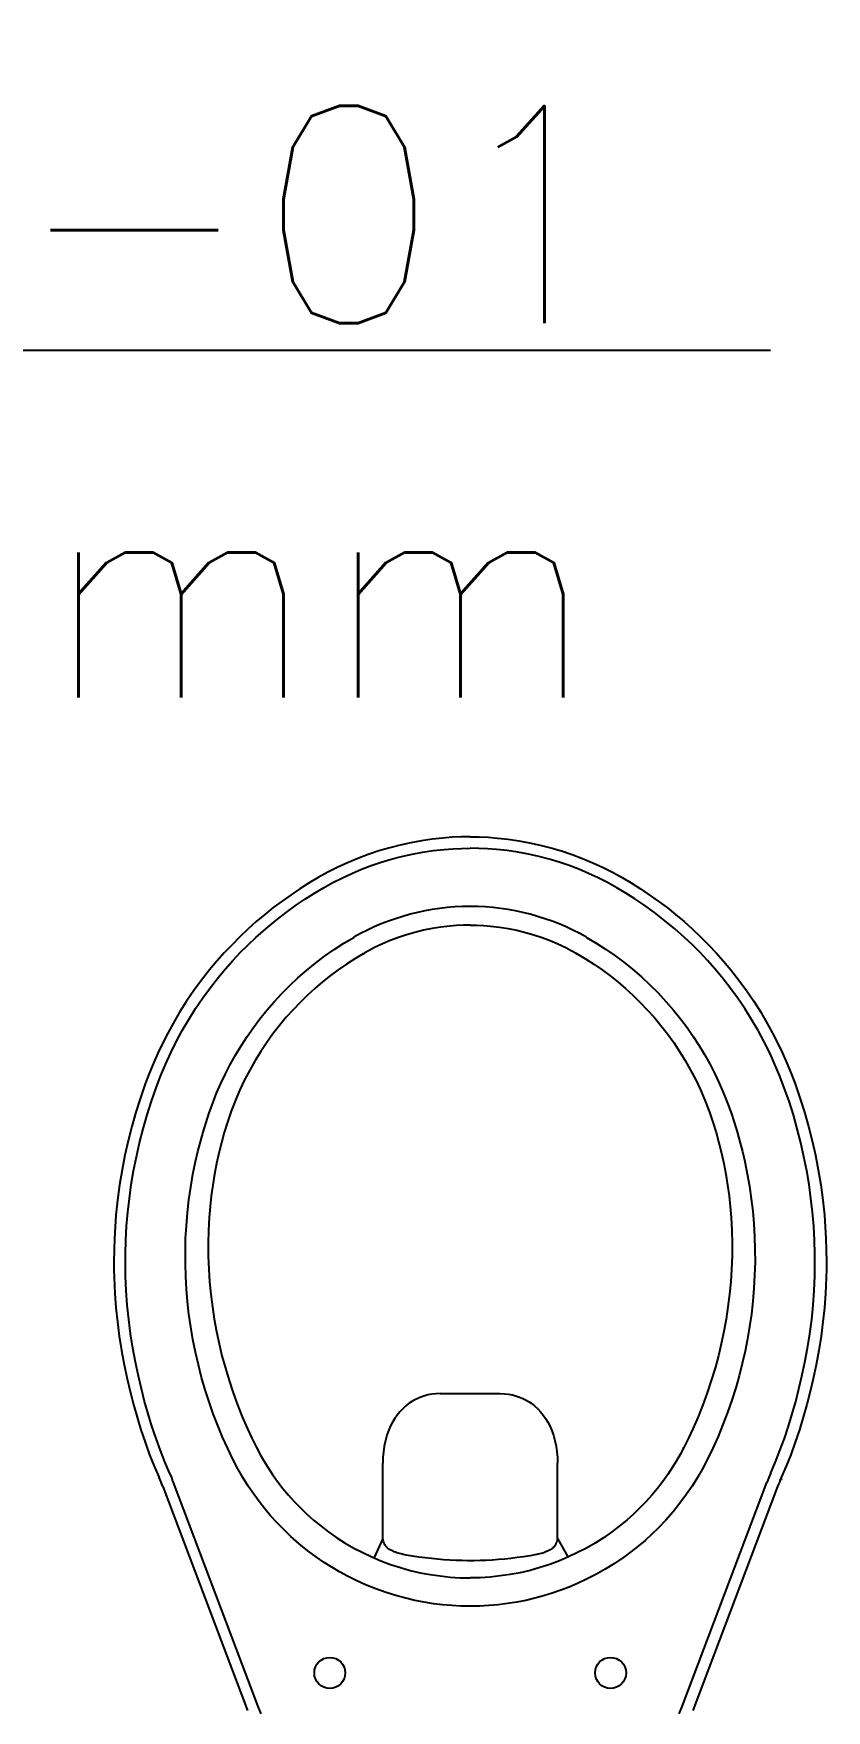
# Model space of a CAD drawing. Header units: millimetres. Extents: x 188.6 to 263.2, y 40.1 to 120.1.
# Drawn here: x 202.059 to 202.47, y 109.534 to 110.403 of the extents above; entities that cross this region are included whole.
import ezdxf
from ezdxf.enums import TextEntityAlignment as Align

# ---------------------------------------------------------------- set-up
doc = ezdxf.new("R2010")
doc.units = ezdxf.units.MM
for name, color, linetype in [('_XREF_APTOS 1003 E 1004$0$L-MC-LAYOUT MOLHADO', 4, 'Continuous'), ('ARQ', 8, 'Continuous'), ('GAS-COL', 7, 'Continuous')]:
    doc.layers.add(name, color=color, linetype=linetype)
doc.styles.add('ROMANS', font='ROMANS.SHX', dxfattribs={"height": 0.15})

# ---------------------------------------------------------------- blocks, each defined once
blk = doc.blocks.new('A$C1BFF5DEF')
at = {"layer": '_XREF_APTOS 1003 E 1004$0$L-MC-LAYOUT MOLHADO', "color": 8}
for p, q in [((3.36551, 0.92954), (3.36003, 0.92834)), ((3.37104, 0.93055), (3.36551, 0.92954)), ((3.37659, 0.93136), (3.37104, 0.93055)), ((3.38217, 0.93197), (3.37659, 0.93136)), ((3.38685, 0.93232), (3.38217, 0.93197)), ((3.39155, 0.93253), (3.38685, 0.93232)), ((3.39625, 0.93262), (3.39155, 0.93253)), ((3.39625, 0.93262), (3.40095, 0.93253)), ((3.40095, 0.93253), (3.40565, 0.93232)), ((3.40565, 0.93232), (3.41034, 0.93197)), ((3.41034, 0.93197), (3.41591, 0.93136)), ((3.41591, 0.93136), (3.42147, 0.93055)), ((3.42147, 0.93055), (3.42699, 0.92954)), ((3.42699, 0.92954), (3.43247, 0.92834)), ((3.33811, 0.92142), (3.33276, 0.91917)), ((3.34354, 0.92346), (3.33811, 0.92142)), ((3.34904, 0.92531), (3.34354, 0.92346)), ((3.3546, 0.92695), (3.34904, 0.92531)), ((3.35014, 0.91943), (3.3553, 0.92099)), ((3.36003, 0.92834), (3.3546, 0.92695)), ((3.3553, 0.92099), (3.3607, 0.9224)), ((3.3607, 0.9224), (3.36615, 0.92362)), ((3.36615, 0.92362), (3.37164, 0.92464)), ((3.37164, 0.92464), (3.37716, 0.92545)), ((3.37716, 0.92545), (3.38271, 0.92606)), ((3.38271, 0.92606), (3.38722, 0.9264)), ((3.38722, 0.9264), (3.39173, 0.92661)), ((3.39173, 0.92661), (3.39625, 0.9267)), ((3.40077, 0.92661), (3.39625, 0.9267)), ((3.40529, 0.9264), (3.40077, 0.92661)), ((3.4098, 0.92606), (3.40529, 0.9264)), ((3.41534, 0.92545), (3.4098, 0.92606)), ((3.42086, 0.92464), (3.41534, 0.92545)), ((3.42635, 0.92362), (3.42086, 0.92464)), ((3.4318, 0.9224), (3.42635, 0.92362)), ((3.4372, 0.92099), (3.4318, 0.9224)), ((3.43247, 0.92834), (3.43791, 0.92695)), ((3.44237, 0.91943), (3.4372, 0.92099)), ((3.43791, 0.92695), (3.44346, 0.92531)), ((3.44346, 0.92531), (3.44896, 0.92346)), ((3.44896, 0.92346), (3.45439, 0.92142)), ((3.45439, 0.92142), (3.45974, 0.91917)), ((3.32254, 0.91421), (3.31767, 0.91153)), ((3.3275, 0.91673), (3.32254, 0.91421)), ((3.33276, 0.91917), (3.3275, 0.91673)), ((3.3301, 0.91139), (3.335, 0.91367)), ((3.335, 0.91367), (3.33997, 0.91577)), ((3.33997, 0.91577), (3.34502, 0.91769)), ((3.34502, 0.91769), (3.35014, 0.91943)), ((3.44748, 0.91769), (3.44237, 0.91943)), ((3.45253, 0.91577), (3.44748, 0.91769)), ((3.45751, 0.91367), (3.45253, 0.91577)), ((3.4624, 0.91139), (3.45751, 0.91367)), ((3.45974, 0.91917), (3.465, 0.91673)), ((3.465, 0.91673), (3.46996, 0.91421)), ((3.46996, 0.91421), (3.47484, 0.91153)), ((3.30817, 0.90571), (3.30355, 0.90261)), ((3.31288, 0.90869), (3.30817, 0.90571)), ((3.31099, 0.90045), (3.31564, 0.90341)), ((3.31767, 0.91153), (3.31288, 0.90869)), ((3.31564, 0.90341), (3.32037, 0.90623)), ((3.32037, 0.90623), (3.3252, 0.90889)), ((3.3252, 0.90889), (3.3301, 0.91139)), ((3.46731, 0.90889), (3.4624, 0.91139)), ((3.47213, 0.90623), (3.46731, 0.90889)), ((3.47687, 0.90341), (3.47213, 0.90623)), ((3.47484, 0.91153), (3.47963, 0.90869)), ((3.48151, 0.90045), (3.47687, 0.90341)), ((3.47963, 0.90869), (3.48433, 0.90571)), ((3.48433, 0.90571), (3.48895, 0.90261)), ((3.29438, 0.89589), (3.28993, 0.89233)), ((3.29892, 0.89931), (3.29438, 0.89589)), ((3.30355, 0.90261), (3.29892, 0.89931)), ((3.30095, 0.89343), (3.30643, 0.89737)), ((3.30643, 0.89737), (3.31099, 0.90045)), ((3.48608, 0.89737), (3.48151, 0.90045)), ((3.49155, 0.89343), (3.48608, 0.89737)), ((3.48895, 0.90261), (3.49359, 0.89931)), ((3.49359, 0.89931), (3.49813, 0.89589)), ((3.49813, 0.89589), (3.50257, 0.89233)), ((3.28559, 0.88866), (3.28136, 0.88486)), ((3.28993, 0.89233), (3.28559, 0.88866)), ((3.29043, 0.88498), (3.29562, 0.88929)), ((3.29562, 0.88929), (3.30095, 0.89343)), ((3.38569, 0.88635), (3.38111, 0.88581)), ((3.3892, 0.88663), (3.38569, 0.88635)), ((3.39273, 0.8868), (3.3892, 0.88663)), ((3.39625, 0.88685), (3.39273, 0.8868)), ((3.39625, 0.88685), (3.39978, 0.8868)), ((3.39625, 0.8867), (3.39625, 0.88685)), ((3.39978, 0.8868), (3.4033, 0.88663)), ((3.4033, 0.88663), (3.40682, 0.88635)), ((3.40682, 0.88635), (3.41139, 0.88581)), ((3.49689, 0.88929), (3.49155, 0.89343)), ((3.50208, 0.88498), (3.49689, 0.88929)), ((3.50257, 0.89233), (3.50691, 0.88866)), ((3.50691, 0.88866), (3.51115, 0.88486)), ((3.27713, 0.88085), (3.27302, 0.87671)), ((3.28136, 0.88486), (3.27713, 0.88085)), ((3.28129, 0.87659), (3.28539, 0.88049)), ((3.28539, 0.88049), (3.29043, 0.88498)), ((3.32588, 0.87419), (3.33092, 0.87745)), ((3.33092, 0.87745), (3.33608, 0.88052)), ((3.35492, 0.87885), (3.35082, 0.87711)), ((3.35909, 0.88043), (3.35492, 0.87885)), ((3.36331, 0.88184), (3.35909, 0.88043)), ((3.36758, 0.88308), (3.36331, 0.88184)), ((3.37205, 0.88418), (3.36758, 0.88308)), ((3.37657, 0.88509), (3.37205, 0.88418)), ((3.38111, 0.88581), (3.37657, 0.88509)), ((3.41139, 0.88581), (3.41594, 0.88509)), ((3.41594, 0.88509), (3.42045, 0.88418)), ((3.42045, 0.88418), (3.42492, 0.88308)), ((3.42492, 0.88308), (3.42919, 0.88184)), ((3.42919, 0.88184), (3.43342, 0.88043)), ((3.43342, 0.88043), (3.43759, 0.87885)), ((3.43759, 0.87885), (3.44168, 0.87711)), ((3.45642, 0.88052), (3.46142, 0.87755)), ((3.46142, 0.87755), (3.46631, 0.8744)), ((3.50711, 0.88049), (3.50208, 0.88498)), ((3.51122, 0.87659), (3.50711, 0.88049)), ((3.51115, 0.88486), (3.51537, 0.88085)), ((3.51537, 0.88085), (3.51949, 0.87671)), ((3.26902, 0.87245), (3.26515, 0.86809)), ((3.27302, 0.87671), (3.26902, 0.87245)), ((3.27342, 0.86845), (3.27729, 0.87258)), ((3.27729, 0.87258), (3.28129, 0.87659)), ((3.31615, 0.86713), (3.32095, 0.87075)), ((3.32095, 0.87075), (3.32588, 0.87419)), ((3.33653, 0.86942), (3.33223, 0.86664)), ((3.34092, 0.87205), (3.33653, 0.86942)), ((3.34135, 0.87229), (3.34092, 0.87205)), ((3.34092, 0.87205), (3.34097, 0.87197)), ((3.34097, 0.87197), (3.341, 0.87193)), ((3.341, 0.87193), (3.34102, 0.87192)), ((3.34103, 0.87193), (3.34146, 0.87217)), ((3.34405, 0.87378), (3.34135, 0.87229)), ((3.34135, 0.87229), (3.34143, 0.87217)), ((3.34143, 0.87217), (3.34144, 0.87217)), ((3.3468, 0.8752), (3.34405, 0.87378)), ((3.35082, 0.87711), (3.3468, 0.8752)), ((3.44168, 0.87711), (3.4457, 0.8752)), ((3.4457, 0.8752), (3.44845, 0.87378)), ((3.44845, 0.87378), (3.45115, 0.87229)), ((3.45107, 0.87217), (3.45106, 0.87217)), ((3.45106, 0.87217), (3.45148, 0.87193)), ((3.45115, 0.87229), (3.45107, 0.87217)), ((3.45115, 0.87229), (3.45158, 0.87205)), ((3.4515, 0.87193), (3.45149, 0.87192)), ((3.45153, 0.87197), (3.4515, 0.87193)), ((3.45158, 0.87205), (3.45153, 0.87197)), ((3.45158, 0.87205), (3.45597, 0.86942)), ((3.45597, 0.86942), (3.46028, 0.86664)), ((3.46631, 0.8744), (3.47109, 0.87108)), ((3.47109, 0.87108), (3.47575, 0.8676)), ((3.51521, 0.87258), (3.51122, 0.87659)), ((3.51909, 0.86845), (3.51521, 0.87258)), ((3.51949, 0.87671), (3.52348, 0.87245)), ((3.52348, 0.87245), (3.52735, 0.86809)), ((3.26141, 0.86362), (3.25727, 0.85834)), ((3.26515, 0.86809), (3.26141, 0.86362)), ((3.26603, 0.85986), (3.26966, 0.86421)), ((3.26966, 0.86421), (3.27342, 0.86845)), ((3.30712, 0.85952), (3.31149, 0.86335)), ((3.31149, 0.86335), (3.31615, 0.86713)), ((3.32391, 0.86068), (3.3199, 0.85749)), ((3.32802, 0.86373), (3.32391, 0.86068)), ((3.33223, 0.86664), (3.32802, 0.86373)), ((3.46028, 0.86664), (3.46449, 0.86373)), ((3.46449, 0.86373), (3.4686, 0.86068)), ((3.4686, 0.86068), (3.4726, 0.85749)), ((3.47575, 0.8676), (3.48028, 0.86395)), ((3.48028, 0.86395), (3.48482, 0.86003)), ((3.48482, 0.86003), (3.48922, 0.85594)), ((3.52284, 0.86421), (3.51909, 0.86845)), ((3.52647, 0.85986), (3.52284, 0.86421)), ((3.52735, 0.86809), (3.53109, 0.86362)), ((3.53109, 0.86362), (3.53523, 0.85834)), ((3.25331, 0.85293), (3.24952, 0.84739)), ((3.25727, 0.85834), (3.25331, 0.85293)), ((3.25795, 0.84919), (3.2619, 0.8546)), ((3.2619, 0.8546), (3.26603, 0.85986)), ((3.29481, 0.84715), (3.29877, 0.85142)), ((3.29877, 0.85142), (3.30287, 0.85554)), ((3.30287, 0.85554), (3.30712, 0.85952)), ((3.3159, 0.85408), (3.31201, 0.85053)), ((3.3199, 0.85749), (3.3159, 0.85408)), ((3.4726, 0.85749), (3.47661, 0.85408)), ((3.47661, 0.85408), (3.4805, 0.85053)), ((3.48922, 0.85594), (3.49347, 0.85169)), ((3.49347, 0.85169), (3.49757, 0.84729)), ((3.5306, 0.8546), (3.52647, 0.85986)), ((3.53455, 0.84919), (3.5306, 0.8546)), ((3.53523, 0.85834), (3.5392, 0.85293)), ((3.5392, 0.85293), (3.54298, 0.84739)), ((3.24952, 0.84739), (3.24592, 0.84173)), ((3.25061, 0.83798), (3.25418, 0.84365)), ((3.25418, 0.84365), (3.25795, 0.84919)), ((3.28746, 0.83834), (3.29101, 0.84275)), ((3.29101, 0.84275), (3.29481, 0.84715)), ((3.3046, 0.84304), (3.30109, 0.83912)), ((3.30824, 0.84685), (3.3046, 0.84304)), ((3.31201, 0.85053), (3.30824, 0.84685)), ((3.4805, 0.85053), (3.48427, 0.84685)), ((3.48427, 0.84685), (3.48791, 0.84304)), ((3.48791, 0.84304), (3.49141, 0.83912)), ((3.49757, 0.84729), (3.50149, 0.84275)), ((3.50149, 0.84275), (3.50507, 0.83831)), ((3.53832, 0.84365), (3.53455, 0.84919)), ((3.54189, 0.83798), (3.53832, 0.84365)), ((3.54298, 0.84739), (3.54658, 0.84173)), ((3.24252, 0.83596), (3.23976, 0.83092)), ((3.24592, 0.84173), (3.24252, 0.83596)), ((3.24724, 0.8322), (3.25061, 0.83798)), ((3.28405, 0.8338), (3.28746, 0.83834)), ((3.29756, 0.83488), (3.29418, 0.83051)), ((3.30109, 0.83912), (3.29756, 0.83488)), ((3.49141, 0.83912), (3.49494, 0.83488)), ((3.49494, 0.83488), (3.49833, 0.83051)), ((3.50507, 0.83831), (3.50849, 0.83375)), ((3.54527, 0.8322), (3.54189, 0.83798)), ((3.54658, 0.84173), (3.54998, 0.83596)), ((3.54998, 0.83596), (3.55274, 0.83092)), ((3.23715, 0.8258), (3.23468, 0.8206)), ((3.23976, 0.83092), (3.23715, 0.8258)), ((3.24127, 0.82062), (3.24416, 0.82646)), ((3.24416, 0.82646), (3.24724, 0.8322)), ((3.27772, 0.82439), (3.2808, 0.82915)), ((3.2808, 0.82915), (3.28405, 0.8338)), ((3.29095, 0.82603), (3.28789, 0.82143)), ((3.29418, 0.83051), (3.29095, 0.82603)), ((3.49833, 0.83051), (3.50155, 0.82603)), ((3.50155, 0.82603), (3.50461, 0.82143)), ((3.50849, 0.83375), (3.51165, 0.82923)), ((3.51165, 0.82923), (3.51465, 0.8246)), ((3.54835, 0.82646), (3.54527, 0.8322)), ((3.55124, 0.82062), (3.54835, 0.82646)), ((3.55274, 0.83092), (3.55535, 0.8258)), ((3.55535, 0.8258), (3.55782, 0.8206)), ((3.23468, 0.8206), (3.23236, 0.81534)), ((3.23857, 0.81469), (3.24127, 0.82062)), ((3.27212, 0.81471), (3.2748, 0.81953)), ((3.2748, 0.81953), (3.27772, 0.82439)), ((3.285, 0.81673), (3.28217, 0.81175)), ((3.28789, 0.82143), (3.285, 0.81673)), ((3.50461, 0.82143), (3.5075, 0.81673)), ((3.5075, 0.81673), (3.51033, 0.81175)), ((3.51465, 0.8246), (3.5175, 0.81988)), ((3.5175, 0.81988), (3.52019, 0.81507)), ((3.55394, 0.81469), (3.55124, 0.82062)), ((3.55782, 0.8206), (3.56015, 0.81534)), ((3.23017, 0.81002), (3.22813, 0.80465)), ((3.23236, 0.81534), (3.23017, 0.81002)), ((3.23372, 0.8026), (3.23605, 0.80868)), ((3.23605, 0.80868), (3.23857, 0.81469)), ((3.26725, 0.80482), (3.2696, 0.80981)), ((3.2696, 0.80981), (3.27212, 0.81471)), ((3.28217, 0.81175), (3.27953, 0.80666)), ((3.51033, 0.81175), (3.51297, 0.80666)), ((3.52019, 0.81507), (3.52276, 0.81008)), ((3.52276, 0.81008), (3.52517, 0.80501)), ((3.55645, 0.80868), (3.55394, 0.81469)), ((3.55878, 0.8026), (3.55645, 0.80868)), ((3.56015, 0.81534), (3.56233, 0.81002)), ((3.56233, 0.81002), (3.56438, 0.80465)), ((3.22813, 0.80465), (3.22559, 0.79738)), ((3.23127, 0.79559), (3.23372, 0.8026)), ((3.26305, 0.79463), (3.26507, 0.79976)), ((3.26507, 0.79976), (3.26725, 0.80482)), ((3.27708, 0.80148), (3.27482, 0.79622)), ((3.27953, 0.80666), (3.27708, 0.80148)), ((3.51297, 0.80666), (3.51542, 0.80148)), ((3.51542, 0.80148), (3.51768, 0.79622)), ((3.52517, 0.80501), (3.5274, 0.79985)), ((3.5274, 0.79985), (3.52945, 0.79463)), ((3.56123, 0.79559), (3.55878, 0.8026)), ((3.56438, 0.80465), (3.56692, 0.79738)), ((3.22559, 0.79738), (3.22326, 0.79004)), ((3.22903, 0.7885), (3.23127, 0.79559)), ((3.26127, 0.78967), (3.26305, 0.79463)), ((3.2728, 0.79099), (3.27242, 0.78993)), ((3.27292, 0.79129), (3.2728, 0.79099)), ((3.2728, 0.79099), (3.27295, 0.79097)), ((3.27482, 0.79622), (3.27292, 0.79129)), ((3.27292, 0.79129), (3.273, 0.79128)), ((3.27295, 0.79097), (3.27296, 0.79097)), ((3.27296, 0.79098), (3.27307, 0.79128)), ((3.273, 0.79128), (3.27306, 0.79127)), ((3.27306, 0.79127), (3.27307, 0.79128)), ((3.51768, 0.79622), (3.51959, 0.79129)), ((3.51945, 0.79127), (3.51943, 0.79128)), ((3.51943, 0.79128), (3.51954, 0.79098)), ((3.5195, 0.79128), (3.51945, 0.79127)), ((3.51959, 0.79129), (3.5195, 0.79128)), ((3.51955, 0.79097), (3.51954, 0.79097)), ((3.5197, 0.79099), (3.51955, 0.79097)), ((3.51959, 0.79129), (3.5197, 0.79099)), ((3.5197, 0.79099), (3.52008, 0.78993)), ((3.52945, 0.79463), (3.53123, 0.7897)), ((3.56348, 0.7885), (3.56123, 0.79559)), ((3.56692, 0.79738), (3.56924, 0.79004)), ((3.22116, 0.78262), (3.21926, 0.77515)), ((3.22326, 0.79004), (3.22116, 0.78262)), ((3.22699, 0.78135), (3.22903, 0.7885)), ((3.25805, 0.77963), (3.2596, 0.78467)), ((3.2596, 0.78467), (3.26127, 0.78967)), ((3.27063, 0.7847), (3.26899, 0.77942)), ((3.27242, 0.78993), (3.27063, 0.7847)), ((3.52008, 0.78993), (3.52187, 0.7847)), ((3.52187, 0.7847), (3.52351, 0.77942)), ((3.53123, 0.7897), (3.53289, 0.78472)), ((3.53289, 0.78472), (3.53443, 0.77971)), ((3.56552, 0.78135), (3.56348, 0.7885)), ((3.56924, 0.79004), (3.57135, 0.78262)), ((3.57135, 0.78262), (3.57324, 0.77515)), ((3.21926, 0.77515), (3.21759, 0.76763)), ((3.22352, 0.76689), (3.22515, 0.77414)), ((3.22515, 0.77414), (3.22699, 0.78135)), ((3.25533, 0.76951), (3.25663, 0.77459)), ((3.25663, 0.77459), (3.25805, 0.77963)), ((3.2675, 0.77409), (3.26617, 0.76873)), ((3.26899, 0.77942), (3.2675, 0.77409)), ((3.52351, 0.77942), (3.525, 0.77409)), ((3.525, 0.77409), (3.52634, 0.76873)), ((3.53443, 0.77971), (3.53586, 0.77464)), ((3.53586, 0.77464), (3.53717, 0.76953)), ((3.56735, 0.77414), (3.56552, 0.78135)), ((3.56898, 0.76689), (3.56735, 0.77414)), ((3.57324, 0.77515), (3.57492, 0.76763)), ((3.21759, 0.76763), (3.21612, 0.76007)), ((3.22209, 0.7596), (3.22352, 0.76689)), ((3.25281, 0.75782), (3.25415, 0.7644)), ((3.25415, 0.7644), (3.25533, 0.76951)), ((3.26617, 0.76873), (3.26498, 0.76333)), ((3.52634, 0.76873), (3.52753, 0.76333)), ((3.53717, 0.76953), (3.53835, 0.7644)), ((3.53835, 0.7644), (3.53966, 0.75801)), ((3.57041, 0.7596), (3.56898, 0.76689)), ((3.57492, 0.76763), (3.57638, 0.76007)), ((3.21612, 0.76007), (3.21484, 0.75226)), ((3.2209, 0.75248), (3.22209, 0.7596)), ((3.25167, 0.75119), (3.25281, 0.75782)), ((3.26392, 0.7578), (3.26301, 0.75223)), ((3.26498, 0.76333), (3.26392, 0.7578)), ((3.52753, 0.76333), (3.52858, 0.7578)), ((3.52858, 0.7578), (3.52949, 0.75223)), ((3.53966, 0.75801), (3.54078, 0.75158)), ((3.5716, 0.75248), (3.57041, 0.7596)), ((3.57638, 0.76007), (3.57766, 0.75226)), ((3.21484, 0.75226), (3.21379, 0.74442)), ((3.2199, 0.74532), (3.2209, 0.75248)), ((3.25072, 0.74454), (3.25167, 0.75119)), ((3.26301, 0.75223), (3.26226, 0.74664)), ((3.52949, 0.75223), (3.53025, 0.74664)), ((3.54078, 0.75158), (3.54171, 0.74512)), ((3.5726, 0.74532), (3.5716, 0.75248)), ((3.57766, 0.75226), (3.57871, 0.74442)), ((3.21379, 0.74442), (3.21297, 0.73655)), ((3.2191, 0.73814), (3.2199, 0.74532)), ((3.24996, 0.73785), (3.25072, 0.74454)), ((3.26165, 0.74104), (3.26119, 0.73542)), ((3.26226, 0.74664), (3.26165, 0.74104)), ((3.53025, 0.74664), (3.53085, 0.74104)), ((3.53085, 0.74104), (3.53131, 0.73542)), ((3.54171, 0.74512), (3.54247, 0.73863)), ((3.54247, 0.73863), (3.54303, 0.73213)), ((3.5734, 0.73814), (3.5726, 0.74532)), ((3.57871, 0.74442), (3.57953, 0.73655)), ((3.21251, 0.73058), (3.21218, 0.72461)), ((3.21297, 0.73655), (3.21251, 0.73058)), ((3.2181, 0.72372), (3.2185, 0.73093)), ((3.2185, 0.73093), (3.2191, 0.73814)), ((3.24903, 0.72445), (3.2494, 0.73116)), ((3.2494, 0.73116), (3.24996, 0.73785)), ((3.26119, 0.73542), (3.26084, 0.72875)), ((3.53131, 0.73542), (3.53166, 0.72875)), ((3.54303, 0.73213), (3.54342, 0.72562)), ((3.574, 0.73093), (3.5734, 0.73814)), ((3.5744, 0.72372), (3.574, 0.73093)), ((3.57953, 0.73655), (3.57999, 0.73058)), ((3.57999, 0.73058), (3.58032, 0.72461)), ((3.21218, 0.72461), (3.21199, 0.71863)), ((3.2179, 0.7165), (3.2181, 0.72372)), ((3.24887, 0.71793), (3.24903, 0.72445)), ((3.26084, 0.72875), (3.26069, 0.72207)), ((3.26069, 0.72207), (3.26075, 0.71539)), ((3.53166, 0.72875), (3.53181, 0.72207)), ((3.53181, 0.72207), (3.53176, 0.71539)), ((3.54342, 0.72562), (3.54362, 0.71891)), ((3.5746, 0.7165), (3.5744, 0.72372)), ((3.58032, 0.72461), (3.58052, 0.71863)), ((3.21199, 0.71863), (3.21191, 0.71264)), ((3.21191, 0.71264), (3.21193, 0.7085)), ((3.21787, 0.71263), (3.2179, 0.7165)), ((3.21797, 0.70507), (3.21787, 0.71263)), ((3.24888, 0.7114), (3.24887, 0.71793)), ((3.26075, 0.71539), (3.261, 0.70872)), ((3.53176, 0.71539), (3.53151, 0.70872)), ((3.54362, 0.71891), (3.54364, 0.71219)), ((3.57454, 0.70507), (3.57463, 0.71263)), ((3.57463, 0.71263), (3.5746, 0.7165)), ((3.58052, 0.71863), (3.5806, 0.71264)), ((3.5806, 0.71264), (3.58057, 0.7085)), ((3.21193, 0.7085), (3.21202, 0.70436)), ((3.21202, 0.70436), (3.21217, 0.70022)), ((3.21828, 0.69753), (3.21797, 0.70507)), ((3.24907, 0.70488), (3.24888, 0.7114)), ((3.24945, 0.69836), (3.24907, 0.70488)), ((3.261, 0.70872), (3.26144, 0.70205)), ((3.53151, 0.70872), (3.53106, 0.70205)), ((3.54345, 0.70546), (3.54308, 0.69875)), ((3.54364, 0.71219), (3.54345, 0.70546)), ((3.57422, 0.69753), (3.57454, 0.70507)), ((3.58048, 0.70436), (3.58033, 0.70022)), ((3.58057, 0.7085), (3.58048, 0.70436)), ((3.21217, 0.70022), (3.21239, 0.69608)), ((3.21239, 0.69608), (3.21293, 0.68867)), ((3.21881, 0.69002), (3.21828, 0.69753)), ((3.25, 0.69186), (3.24945, 0.69836)), ((3.26144, 0.70205), (3.26206, 0.69561)), ((3.26206, 0.69561), (3.26286, 0.68917)), ((3.53044, 0.69561), (3.52964, 0.68917)), ((3.53106, 0.70205), (3.53044, 0.69561)), ((3.54308, 0.69875), (3.54252, 0.69205)), ((3.5737, 0.69002), (3.57422, 0.69753)), ((3.58012, 0.69608), (3.57957, 0.68867)), ((3.58033, 0.70022), (3.58012, 0.69608)), ((3.21293, 0.68867), (3.21368, 0.68128)), ((3.21955, 0.68252), (3.21881, 0.69002)), ((3.25074, 0.68537), (3.25, 0.69186)), ((3.26286, 0.68917), (3.26384, 0.68276)), ((3.52964, 0.68917), (3.52866, 0.68276)), ((3.54252, 0.69205), (3.54176, 0.68537)), ((3.57296, 0.68252), (3.5737, 0.69002)), ((3.57957, 0.68867), (3.57882, 0.68128)), ((3.21368, 0.68128), (3.21464, 0.67391)), ((3.22049, 0.67513), (3.21955, 0.68252)), ((3.25168, 0.67875), (3.25074, 0.68537)), ((3.25281, 0.67214), (3.25168, 0.67875)), ((3.26384, 0.68276), (3.265, 0.67638)), ((3.52866, 0.68276), (3.52751, 0.67638)), ((3.54085, 0.67893), (3.53976, 0.67251)), ((3.54176, 0.68537), (3.54085, 0.67893)), ((3.57201, 0.67513), (3.57296, 0.68252)), ((3.57882, 0.68128), (3.57786, 0.67391)), ((3.21464, 0.67391), (3.21581, 0.66652)), ((3.22164, 0.66776), (3.22049, 0.67513)), ((3.25412, 0.66557), (3.25281, 0.67214)), ((3.265, 0.67638), (3.26633, 0.67004)), ((3.26633, 0.67004), (3.26783, 0.66374)), ((3.52618, 0.67004), (3.52467, 0.66374)), ((3.52751, 0.67638), (3.52618, 0.67004)), ((3.53976, 0.67251), (3.5385, 0.66612)), ((3.57086, 0.66776), (3.57201, 0.67513)), ((3.57786, 0.67391), (3.5767, 0.66652)), ((3.21581, 0.66652), (3.21718, 0.65917)), ((3.223, 0.66045), (3.22164, 0.66776)), ((3.22456, 0.65319), (3.223, 0.66045)), ((3.25562, 0.65903), (3.25412, 0.66557)), ((3.26783, 0.66374), (3.26957, 0.6573)), ((3.52467, 0.66374), (3.52294, 0.6573)), ((3.5385, 0.66612), (3.53706, 0.65976)), ((3.56794, 0.65319), (3.5695, 0.66045)), ((3.5695, 0.66045), (3.57086, 0.66776)), ((3.5767, 0.66652), (3.57533, 0.65917)), ((3.21718, 0.65917), (3.21875, 0.65185)), ((3.21875, 0.65185), (3.22034, 0.64521)), ((3.22613, 0.64665), (3.22456, 0.65319)), ((3.2573, 0.65255), (3.25562, 0.65903)), ((3.25917, 0.64612), (3.2573, 0.65255)), ((3.26957, 0.6573), (3.27148, 0.65091)), ((3.52294, 0.6573), (3.52102, 0.65091)), ((3.53545, 0.65345), (3.53366, 0.6472)), ((3.53706, 0.65976), (3.53545, 0.65345)), ((3.56638, 0.64665), (3.56794, 0.65319)), ((3.57375, 0.65185), (3.57216, 0.64521)), ((3.57533, 0.65917), (3.57375, 0.65185)), ((3.22034, 0.64521), (3.22204, 0.6386)), ((3.22781, 0.64014), (3.22613, 0.64665)), ((3.26115, 0.63992), (3.25917, 0.64612)), ((3.27148, 0.65091), (3.27358, 0.64457)), ((3.27358, 0.64457), (3.27586, 0.6383)), ((3.3723, 0.64294), (3.37066, 0.64238)), ((3.37429, 0.64348), (3.3723, 0.64294)), ((3.37635, 0.64387), (3.37429, 0.64348)), ((3.37849, 0.6441), (3.37635, 0.64387)), ((3.38069, 0.64418), (3.37849, 0.6441)), ((3.38069, 0.64418), (3.41182, 0.64418)), ((3.41182, 0.64418), (3.41402, 0.6441)), ((3.41402, 0.6441), (3.41615, 0.64387)), ((3.41615, 0.64387), (3.41822, 0.64348)), ((3.41822, 0.64348), (3.42021, 0.64294)), ((3.42021, 0.64294), (3.42184, 0.64238)), ((3.51892, 0.64457), (3.51664, 0.6383)), ((3.52102, 0.65091), (3.51892, 0.64457)), ((3.53366, 0.6472), (3.53165, 0.64081)), ((3.56469, 0.64014), (3.56638, 0.64665)), ((3.57216, 0.64521), (3.57046, 0.6386)), ((3.22204, 0.6386), (3.22388, 0.63203)), ((3.22962, 0.63367), (3.22781, 0.64014)), ((3.26331, 0.63378), (3.26115, 0.63992)), ((3.27586, 0.6383), (3.27833, 0.6321)), ((3.35983, 0.63476), (3.35844, 0.63304)), ((3.36132, 0.63635), (3.35983, 0.63476)), ((3.36296, 0.63784), (3.36132, 0.63635)), ((3.3647, 0.63919), (3.36296, 0.63784)), ((3.3661, 0.64012), (3.3647, 0.63919)), ((3.36756, 0.64097), (3.3661, 0.64012)), ((3.36909, 0.64172), (3.36756, 0.64097)), ((3.37066, 0.64238), (3.36909, 0.64172)), ((3.42184, 0.64238), (3.42342, 0.64172)), ((3.42342, 0.64172), (3.42494, 0.64097)), ((3.42494, 0.64097), (3.4264, 0.64012)), ((3.4264, 0.64012), (3.42781, 0.63919)), ((3.42781, 0.63919), (3.42955, 0.63784)), ((3.42955, 0.63784), (3.43118, 0.63635)), ((3.43118, 0.63635), (3.43268, 0.63476)), ((3.43268, 0.63476), (3.43406, 0.63304)), ((3.51664, 0.6383), (3.51418, 0.6321)), ((3.52945, 0.63448), (3.52707, 0.62822)), ((3.53165, 0.64081), (3.52945, 0.63448)), ((3.56288, 0.63367), (3.56469, 0.64014)), ((3.57046, 0.6386), (3.56862, 0.63203)), ((3.22388, 0.63203), (3.22588, 0.62547)), ((3.22588, 0.62547), (3.22803, 0.61896)), ((3.23157, 0.62727), (3.22962, 0.63367)), ((3.23368, 0.62092), (3.23157, 0.62727)), ((3.26564, 0.62769), (3.26331, 0.63378)), ((3.26813, 0.62167), (3.26564, 0.62769)), ((3.27833, 0.6321), (3.28097, 0.62598)), ((3.28097, 0.62598), (3.28324, 0.6211)), ((3.35506, 0.62741), (3.35417, 0.62538)), ((3.35605, 0.62933), (3.35506, 0.62741)), ((3.35719, 0.63124), (3.35605, 0.62933)), ((3.35844, 0.63304), (3.35719, 0.63124)), ((3.43406, 0.63304), (3.43531, 0.63124)), ((3.43531, 0.63124), (3.43646, 0.62933)), ((3.43646, 0.62933), (3.43744, 0.62741)), ((3.43744, 0.62741), (3.43833, 0.62538)), ((3.51154, 0.62598), (3.50926, 0.6211)), ((3.51418, 0.6321), (3.51154, 0.62598)), ((3.52707, 0.62822), (3.52452, 0.62202)), ((3.55882, 0.62092), (3.56093, 0.62727)), ((3.56093, 0.62727), (3.56288, 0.63367)), ((3.56663, 0.62547), (3.56447, 0.61896)), ((3.56862, 0.63203), (3.56663, 0.62547)), ((3.22803, 0.61896), (3.23037, 0.61252)), ((3.23596, 0.61464), (3.23368, 0.62092)), ((3.2708, 0.61573), (3.26813, 0.62167)), ((3.28324, 0.6211), (3.28563, 0.61627)), ((3.35179, 0.61692), (3.35137, 0.61407)), ((3.3524, 0.61983), (3.35179, 0.61692)), ((3.35319, 0.62265), (3.3524, 0.61983)), ((3.35417, 0.62538), (3.35319, 0.62265)), ((3.43833, 0.62538), (3.43931, 0.62265)), ((3.43931, 0.62265), (3.44011, 0.61983)), ((3.44011, 0.61983), (3.44072, 0.61692)), ((3.44072, 0.61692), (3.44113, 0.61407)), ((3.50926, 0.6211), (3.50688, 0.61627)), ((3.52452, 0.62202), (3.52179, 0.6159)), ((3.55654, 0.61464), (3.55882, 0.62092)), ((3.56447, 0.61896), (3.56214, 0.61252)), ((3.23037, 0.61252), (3.23273, 0.60655)), ((3.23826, 0.60884), (3.23596, 0.61464)), ((3.24073, 0.60312), (3.23826, 0.60884)), ((3.27362, 0.60987), (3.2708, 0.61573)), ((3.27604, 0.60526), (3.27362, 0.60987)), ((3.28563, 0.61627), (3.28574, 0.61634)), ((3.28563, 0.61627), (3.28579, 0.61595)), ((3.28574, 0.61634), (3.2858, 0.61639)), ((3.2859, 0.61602), (3.28579, 0.61595)), ((3.28579, 0.61595), (3.28758, 0.61258)), ((3.2858, 0.61639), (3.28583, 0.61643)), ((3.28583, 0.61643), (3.28584, 0.61644)), ((3.28599, 0.61612), (3.28583, 0.61644)), ((3.28597, 0.61608), (3.2859, 0.61602)), ((3.286, 0.61611), (3.28597, 0.61608)), ((3.286, 0.61612), (3.286, 0.61611)), ((3.28758, 0.61258), (3.28948, 0.60928)), ((3.28948, 0.60928), (3.29148, 0.60603)), ((3.35113, 0.61115), (3.35104, 0.60818)), ((3.35104, 0.56912), (3.35104, 0.60818)), ((3.35137, 0.61407), (3.35113, 0.61115)), ((3.44113, 0.61407), (3.44138, 0.61115)), ((3.44138, 0.61115), (3.44146, 0.60818)), ((3.44146, 0.56912), (3.44146, 0.60818)), ((3.50302, 0.60928), (3.50103, 0.60603)), ((3.50492, 0.61258), (3.50302, 0.60928)), ((3.50671, 0.61595), (3.50492, 0.61258)), ((3.50667, 0.61644), (3.50651, 0.61612)), ((3.50651, 0.61612), (3.50651, 0.61611)), ((3.50651, 0.61611), (3.50654, 0.61608)), ((3.50654, 0.61608), (3.50661, 0.61602)), ((3.50661, 0.61602), (3.50671, 0.61595)), ((3.50667, 0.61643), (3.50667, 0.61644)), ((3.5067, 0.61639), (3.50667, 0.61643)), ((3.50677, 0.61634), (3.5067, 0.61639)), ((3.50688, 0.61627), (3.50671, 0.61595)), ((3.50688, 0.61627), (3.50677, 0.61634)), ((3.51888, 0.60987), (3.51647, 0.60526)), ((3.52179, 0.6159), (3.51888, 0.60987)), ((3.55177, 0.60312), (3.55424, 0.60884)), ((3.55424, 0.60884), (3.55654, 0.61464)), ((3.56214, 0.61252), (3.55978, 0.60655)), ((3.23273, 0.60655), (3.23527, 0.60066)), ((3.27863, 0.60074), (3.27604, 0.60526)), ((3.28138, 0.59632), (3.27863, 0.60074)), ((3.29148, 0.60603), (3.29396, 0.60229)), ((3.29396, 0.60229), (3.29657, 0.59864)), ((3.49855, 0.60229), (3.49593, 0.59864)), ((3.50103, 0.60603), (3.49855, 0.60229)), ((3.51388, 0.60074), (3.51112, 0.59632)), ((3.51647, 0.60526), (3.51388, 0.60074)), ((3.55978, 0.60655), (3.55723, 0.60066)), ((3.55758, 0.59995), (3.55761, 0.59993)), ((3.23721, 0.59606), (3.28106, 0.48006)), ((3.28663, 0.48217), (3.24279, 0.59817)), ((3.28431, 0.59201), (3.28138, 0.59632)), ((3.28708, 0.58823), (3.28431, 0.59201)), ((3.29657, 0.59864), (3.29932, 0.59509)), ((3.29932, 0.59509), (3.30219, 0.59165)), ((3.30219, 0.59165), (3.30525, 0.58824)), ((3.49032, 0.59165), (3.48725, 0.58824)), ((3.49319, 0.59509), (3.49032, 0.59165)), ((3.49593, 0.59864), (3.49319, 0.59509)), ((3.5082, 0.59201), (3.50481, 0.58743)), ((3.50587, 0.48217), (3.54971, 0.59817)), ((3.51112, 0.59632), (3.5082, 0.59201)), ((3.55529, 0.59606), (3.51145, 0.48006)), ((3.28998, 0.58454), (3.28708, 0.58823)), ((3.29301, 0.58095), (3.28998, 0.58454)), ((3.30525, 0.58824), (3.30844, 0.58494)), ((3.30844, 0.58494), (3.31175, 0.58176)), ((3.48406, 0.58494), (3.48076, 0.58176)), ((3.48725, 0.58824), (3.48406, 0.58494)), ((3.50124, 0.58299), (3.49749, 0.5787)), ((3.50481, 0.58743), (3.50124, 0.58299)), ((3.29615, 0.57747), (3.29301, 0.58095)), ((3.29941, 0.5741), (3.29615, 0.57747)), ((3.30353, 0.57016), (3.29941, 0.5741)), ((3.31175, 0.58176), (3.31517, 0.57871)), ((3.31517, 0.57871), (3.31909, 0.57548)), ((3.31909, 0.57548), (3.32315, 0.57242)), ((3.35101, 0.57654), (3.35104, 0.57671)), ((3.35101, 0.57654), (3.35104, 0.5765)), ((3.44149, 0.57654), (3.44146, 0.57671)), ((3.44149, 0.57654), (3.44146, 0.5765)), ((3.47341, 0.57548), (3.46936, 0.57242)), ((3.47733, 0.57871), (3.47341, 0.57548)), ((3.48076, 0.58176), (3.47733, 0.57871)), ((3.49356, 0.57457), (3.4902, 0.5713)), ((3.49749, 0.5787), (3.49356, 0.57457)), ((3.3078, 0.5664), (3.30353, 0.57016)), ((3.31223, 0.56281), (3.3078, 0.5664)), ((3.32315, 0.57242), (3.32733, 0.56952)), ((3.32733, 0.56952), (3.33161, 0.56679)), ((3.33161, 0.56679), (3.33608, 0.56421)), ((3.35105, 0.56908), (3.34656, 0.55934)), ((3.35105, 0.56908), (3.35104, 0.56912)), ((3.35121, 0.56833), (3.35105, 0.56908)), ((3.3514, 0.56763), (3.35121, 0.56833)), ((3.35163, 0.56698), (3.3514, 0.56763)), ((3.35189, 0.56638), (3.35163, 0.56698)), ((3.35217, 0.56584), (3.35189, 0.56638)), ((3.35247, 0.56537), (3.35217, 0.56584)), ((3.35278, 0.56495), (3.35247, 0.56537)), ((3.3531, 0.56459), (3.35278, 0.56495)), ((3.43965, 0.56486), (3.43932, 0.56451)), ((3.43998, 0.56529), (3.43965, 0.56486)), ((3.44028, 0.56574), (3.43998, 0.56529)), ((3.44058, 0.5663), (3.44028, 0.56574)), ((3.44085, 0.56692), (3.44058, 0.5663)), ((3.44109, 0.56759), (3.44085, 0.56692)), ((3.4413, 0.56834), (3.44109, 0.56759)), ((3.44146, 0.56912), (3.4413, 0.56834)), ((3.44146, 0.56912), (3.44678, 0.55971)), ((3.46089, 0.56679), (3.45642, 0.56421)), ((3.46518, 0.56952), (3.46089, 0.56679)), ((3.46936, 0.57242), (3.46518, 0.56952)), ((3.48315, 0.56511), (3.47947, 0.5622)), ((3.48673, 0.56815), (3.48315, 0.56511)), ((3.4902, 0.5713), (3.48673, 0.56815)), ((3.3168, 0.55941), (3.31223, 0.56281)), ((3.32067, 0.55676), (3.3168, 0.55941)), ((3.32463, 0.55424), (3.32067, 0.55676)), ((3.33608, 0.56421), (3.34066, 0.56181)), ((3.34066, 0.56181), (3.34534, 0.5596)), ((3.34534, 0.5596), (3.35009, 0.55759)), ((3.35009, 0.55759), (3.35507, 0.55573)), ((3.35344, 0.56428), (3.3531, 0.56459)), ((3.35354, 0.56421), (3.35344, 0.56428)), ((3.35404, 0.56386), (3.35354, 0.56421)), ((3.35458, 0.56351), (3.35404, 0.56386)), ((3.35515, 0.56317), (3.35458, 0.56351)), ((3.35575, 0.56284), (3.35515, 0.56317)), ((3.35636, 0.56254), (3.35575, 0.56284)), ((3.357, 0.56225), (3.35636, 0.56254)), ((3.35766, 0.56198), (3.357, 0.56225)), ((3.35834, 0.56173), (3.35766, 0.56198)), ((3.35905, 0.5615), (3.35834, 0.56173)), ((3.35976, 0.56129), (3.35905, 0.5615)), ((3.36048, 0.56111), (3.35976, 0.56129)), ((3.3612, 0.56095), (3.36048, 0.56111)), ((3.36157, 0.56088), (3.3612, 0.56095)), ((3.36317, 0.56058), (3.36157, 0.56087)), ((3.36644, 0.56004), (3.36317, 0.56058)), ((3.3697, 0.55954), (3.36644, 0.56004)), ((3.37293, 0.55911), (3.3697, 0.55954)), ((3.37616, 0.55873), (3.37293, 0.55911)), ((3.37935, 0.55841), (3.37616, 0.55873)), ((3.38252, 0.55814), (3.37935, 0.55841)), ((3.38565, 0.55793), (3.38252, 0.55814)), ((3.38875, 0.55777), (3.38565, 0.55793)), ((3.39194, 0.55766), (3.38875, 0.55777)), ((3.39492, 0.55761), (3.39194, 0.55766)), ((3.39625, 0.5576), (3.39492, 0.55761)), ((3.39824, 0.55762), (3.39625, 0.5576)), ((3.40136, 0.55768), (3.39824, 0.55762)), ((3.4045, 0.5578), (3.40136, 0.55768)), ((3.40768, 0.55798), (3.4045, 0.5578)), ((3.41089, 0.55821), (3.40768, 0.55798)), ((3.41412, 0.5585), (3.41089, 0.55821)), ((3.41737, 0.55884), (3.41412, 0.5585)), ((3.42063, 0.55925), (3.41737, 0.55884)), ((3.42392, 0.55971), (3.42063, 0.55925)), ((3.42722, 0.56022), (3.42392, 0.55971)), ((3.43052, 0.5608), (3.42722, 0.56022)), ((3.43093, 0.56087), (3.43052, 0.5608)), ((3.43144, 0.56098), (3.43093, 0.56088)), ((3.43217, 0.56114), (3.43144, 0.56098)), ((3.43291, 0.56134), (3.43217, 0.56114)), ((3.43363, 0.56155), (3.43291, 0.56134)), ((3.43433, 0.56179), (3.43363, 0.56155)), ((3.43501, 0.56205), (3.43433, 0.56179)), ((3.43568, 0.56233), (3.43501, 0.56205)), ((3.43634, 0.56263), (3.43568, 0.56233)), ((3.43697, 0.56296), (3.43634, 0.56263)), ((3.43757, 0.56329), (3.43697, 0.56296)), ((3.44241, 0.55759), (3.43743, 0.55573)), ((3.43813, 0.56364), (3.43757, 0.56329)), ((3.43866, 0.564), (3.43813, 0.56364)), ((3.43896, 0.56421), (3.43866, 0.564)), ((3.43898, 0.56422), (3.43896, 0.56421)), ((3.43932, 0.56451), (3.43898, 0.56422)), ((3.44717, 0.5596), (3.44241, 0.55759)), ((3.45184, 0.56181), (3.44717, 0.5596)), ((3.45642, 0.56421), (3.45184, 0.56181)), ((3.47099, 0.55621), (3.46615, 0.5532)), ((3.4757, 0.55941), (3.47099, 0.55621)), ((3.47947, 0.5622), (3.4757, 0.55941)), ((3.32867, 0.55186), (3.32463, 0.55424)), ((3.33279, 0.54962), (3.32867, 0.55186)), ((3.33699, 0.54752), (3.33279, 0.54962)), ((3.34217, 0.54516), (3.33699, 0.54752)), ((3.35507, 0.55573), (3.36013, 0.55408)), ((3.36013, 0.55408), (3.36525, 0.55264)), ((3.36525, 0.55264), (3.37043, 0.55143)), ((3.37043, 0.55143), (3.37553, 0.55046)), ((3.37553, 0.55046), (3.38068, 0.54971)), ((3.38068, 0.54971), (3.38586, 0.54916)), ((3.38586, 0.54916), (3.39106, 0.54884)), ((3.39106, 0.54884), (3.39625, 0.54872)), ((3.39625, 0.54899), (3.39625, 0.54872)), ((3.40145, 0.54884), (3.39625, 0.54872)), ((3.40664, 0.54916), (3.40145, 0.54884)), ((3.41182, 0.54971), (3.40664, 0.54916)), ((3.41697, 0.55046), (3.41182, 0.54971)), ((3.42208, 0.55143), (3.41697, 0.55046)), ((3.42725, 0.55264), (3.42208, 0.55143)), ((3.43238, 0.55408), (3.42725, 0.55264)), ((3.43743, 0.55573), (3.43238, 0.55408)), ((3.45612, 0.54781), (3.45186, 0.54583)), ((3.46119, 0.5504), (3.45612, 0.54781)), ((3.46615, 0.5532), (3.46119, 0.5504)), ((3.34745, 0.54302), (3.34217, 0.54516)), ((3.35282, 0.54111), (3.34745, 0.54302)), ((3.35826, 0.53941), (3.35282, 0.54111)), ((3.36295, 0.53815), (3.35826, 0.53941)), ((3.43424, 0.53941), (3.42965, 0.53817)), ((3.43873, 0.54079), (3.43424, 0.53941)), ((3.44316, 0.54232), (3.43873, 0.54079)), ((3.44754, 0.544), (3.44316, 0.54232)), ((3.45186, 0.54583), (3.44754, 0.544)), ((3.36769, 0.53705), (3.36295, 0.53815)), ((3.37246, 0.53612), (3.36769, 0.53705)), ((3.37726, 0.53537), (3.37246, 0.53612)), ((3.38198, 0.53479), (3.37726, 0.53537)), ((3.38673, 0.53437), (3.38198, 0.53479)), ((3.39149, 0.53413), (3.38673, 0.53437)), ((3.39625, 0.53404), (3.39149, 0.53413)), ((3.40111, 0.53413), (3.39625, 0.53404)), ((3.40596, 0.53439), (3.40111, 0.53413)), ((3.4108, 0.53482), (3.40596, 0.53439)), ((3.41563, 0.53542), (3.4108, 0.53482)), ((3.42033, 0.53617), (3.41563, 0.53542)), ((3.425, 0.53709), (3.42033, 0.53617)), ((3.42965, 0.53817), (3.425, 0.53709)), ((3.28803, 0.47824), (3.28663, 0.48217)), ((3.50448, 0.47824), (3.50587, 0.48217))]:
    blk.add_line(p, q, dxfattribs=at)
for centre in [(3.32362, 0.49952), (3.46888, 0.49952)]:
    blk.add_circle(centre, 0.00801, dxfattribs=at)
for centre, radius, start, end in [((3.39625, 0.77522), 0.12128, 89.99935, 119.74487), ((3.39625, 0.77522), 0.12128, 60.25509, 90.00072), ((3.1608, 0.56655), 0.08191, 21.11552, 24.60512), ((3.16351, 0.56818), 0.08476, 20.72013, 24.34822), ((3.629, 0.56818), 0.08476, 155.65178, 159.27987), ((3.63171, 0.56655), 0.08191, 155.39488, 158.88448)]:
    blk.add_arc(centre, radius, start, end, dxfattribs=at)
blk = doc.blocks.new('INDU')
at = {"color": 7}
blk.add_line((-0.005, 0), (0.005, 0), dxfattribs=at)
at = {"style": 'ROMANS'}
for tag, p in [('TQ-01', (0, 0.001189)), ('100', (0, -0.001718))]:
    blk.add_attdef(tag, text='', height=0.0015, dxfattribs=at).set_placement(p, align=Align.MIDDLE)

msp = doc.modelspace()

# ---------------------------------------------------------------- block references
at = {"layer": 'ARQ'}
msp.add_blockref('A$C1BFF5DEF', (198.88915, 109.05427), dxfattribs=at)

# ---------------------------------------------------------------- next in the draw order: block references
at = {"layer": 'GAS-COL'}
ref = msp.add_blockref('INDU', (202.06586, 110.23875), dxfattribs=dict(at, xscale=75, yscale=-75, zscale=75, rotation=180))
ref.add_attrib('100', 'ø26mm', dxfattribs={"layer": '0', "height": 0.1125, "style": 'ROMANS'}).set_placement((202.06586, 110.10994), align=Align.MIDDLE)
ref.add_attrib('TQ-01', 'GÁS-01', dxfattribs={"layer": '0', "height": 0.1125, "style": 'ROMANS'}).set_placement((202.06586, 110.32793), align=Align.MIDDLE)

doc.saveas('drawing.dxf')
